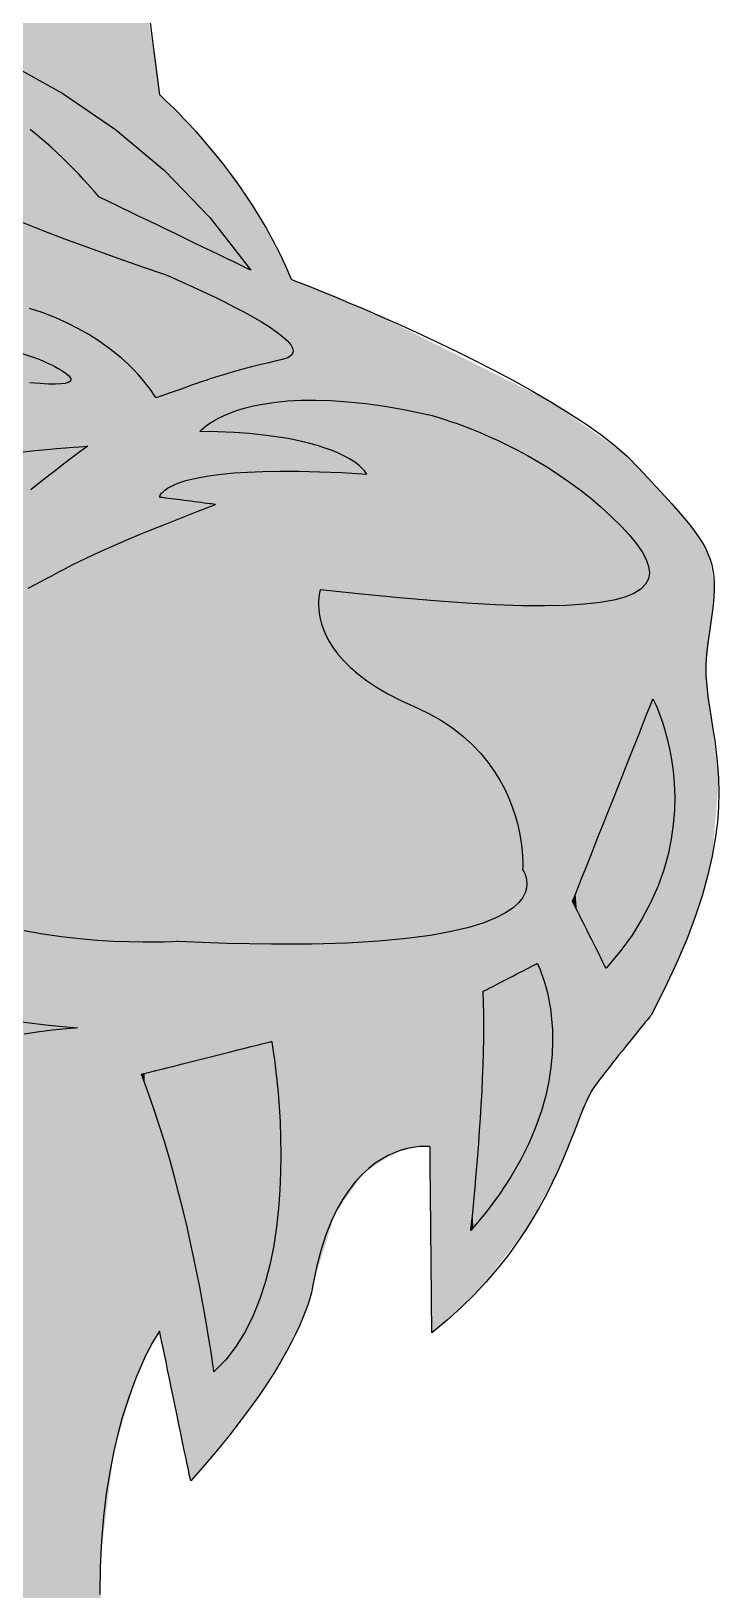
# Model space of a CAD drawing. Extents: x -42 to 1278, y -123 to 984.
# Drawn here: x 1089.9 to 1278, y 310.2 to 736.9 of the extents above; entities that cross this region are included whole.
import ezdxf

# ---------------------------------------------------------------- set-up
doc = ezdxf.new("R2010")
doc.units = 0
for name, color, linetype in [('COLMILLOS', 7, 'CONTINUOUS'), ('CONTORNO_LON', 7, 'CONTINUOUS'), ('ROSTRO_1', 7, 'CONTINUOUS')]:
    doc.layers.add(name, color=color, linetype=linetype)

# ---------------------------------------------------------------- blocks, each defined once
blk = doc.blocks.new('*U25')
at = {"layer": 'CONTORNO_LON', "color": 7, "linetype": 'CONTINUOUS'}
for points in [[(1080.76, 68.19), (1080.76, 862.21), (1090.55, 78.95)], [(1090.55, 78.95), (1080.76, 862.21), (1090.55, 847.67)], [(1090.55, 78.95), (1090.55, 847.67), (1091.94, 80.48)], [(1091.94, 80.48), (1090.55, 847.67), (1091.94, 844.8)], [(1091.94, 80.48), (1091.94, 844.8), (1100.34, 96.19)], [(1100.34, 96.19), (1091.94, 844.8), (1100.34, 827.44)], [(1100.34, 96.19), (1100.34, 827.44), (1104.23, 103.46)], [(1104.23, 103.46), (1100.34, 827.44), (1104.23, 816.18)], [(1104.23, 103.46), (1104.23, 816.18), (1108.84, 115.65)], [(1108.84, 115.65), (1104.23, 816.18), (1108.84, 802.85)], [(1108.84, 301.16), (1108.84, 802.85), (1108.86, 319.17)], [(1108.86, 319.17), (1108.84, 802.85), (1108.86, 802.81)], [(1108.86, 319.17), (1108.86, 802.81), (1109.62, 325.28)], [(1109.62, 325.28), (1108.86, 802.81), (1109.62, 800.6)], [(1109.62, 325.28), (1109.62, 800.6), (1112.47, 348.08)], [(1112.47, 348.08), (1109.62, 800.6), (1112.47, 788.7)], [(1112.47, 348.08), (1112.47, 788.7), (1117.86, 366.15)], [(1117.86, 366.15), (1112.47, 788.7), (1117.86, 766.21)], [(1117.86, 366.15), (1117.86, 766.21), (1118.35, 367.78)], [(1118.35, 367.78), (1117.86, 766.21), (1118.35, 763.09)], [(1118.35, 367.78), (1118.35, 763.09), (1123.47, 378.56)], [(1123.47, 378.56), (1118.35, 763.09), (1123.47, 730.25)], [(1123.47, 378.56), (1123.47, 730.25), (1124.55, 380.04)], [(1124.55, 380.04), (1123.47, 730.25), (1124.55, 723.33)], [(1124.55, 380.04), (1124.55, 723.33), (1125, 380.67)], [(1125, 380.67), (1124.55, 723.33), (1125, 719.5)], [(1125, 380.67), (1125, 719.5), (1125.02, 380.69)], [(1125.02, 380.69), (1125, 719.5), (1125.02, 719.48)], [(1125.02, 380.69), (1125.02, 719.48), (1125.05, 380.74)], [(1125.05, 380.74), (1125.02, 719.48), (1125.05, 719.45)], [(1125.05, 380.74), (1125.05, 719.45), (1125.12, 380.43)], [(1125.12, 380.43), (1125.05, 719.45), (1125.12, 719.39)], [(1125.12, 380.43), (1125.12, 719.39), (1125.56, 378.32)], [(1125.56, 378.32), (1125.12, 719.39), (1125.56, 719)], [(1125.56, 378.32), (1125.56, 719), (1126.25, 374.95)], [(1126.25, 374.95), (1125.56, 719), (1126.25, 718.34)], [(1126.25, 374.95), (1126.25, 718.34), (1127.29, 369.94)], [(1127.29, 369.94), (1126.25, 718.34), (1127.29, 717.37)], [(1127.29, 369.94), (1127.29, 717.37), (1128.46, 364.32)], [(1128.46, 364.32), (1127.29, 717.37), (1128.46, 716.17)], [(1128.46, 364.32), (1128.46, 716.17), (1132.83, 343.22)], [(1132.83, 343.22), (1128.46, 716.17), (1132.83, 711.69)], [(1132.83, 343.22), (1132.83, 711.69), (1133.37, 340.64)], [(1133.37, 340.64), (1132.83, 711.69), (1133.37, 711.14)], [(1133.37, 340.64), (1133.37, 711.14), (1133.48, 340.08)], [(1133.48, 340.08), (1133.37, 711.14), (1133.48, 711.02)], [(1133.48, 340.08), (1133.48, 711.02), (1133.5, 340)], [(1133.5, 340), (1133.48, 711.02), (1133.5, 711)], [(1133.5, 340), (1133.5, 711), (1133.53, 340.04)], [(1133.53, 340.04), (1133.5, 711), (1133.53, 710.97)], [(1133.53, 340.04), (1133.53, 710.97), (1135.7, 342.47)], [(1135.7, 342.47), (1133.53, 710.97), (1135.7, 708.41)], [(1135.7, 342.47), (1135.7, 708.41), (1142.11, 350.46)], [(1142.11, 350.46), (1135.7, 708.41), (1142.11, 700.86)], [(1142.11, 350.46), (1142.11, 700.86), (1150.43, 360.84)], [(1150.43, 360.84), (1142.11, 700.86), (1150.43, 689.01)], [(1150.43, 360.84), (1150.43, 689.01), (1151.41, 362.39)], [(1151.41, 362.39), (1150.43, 689.01), (1151.41, 687.6)], [(1151.41, 362.39), (1151.41, 687.6), (1159.62, 375.25)], [(1159.62, 375.25), (1151.41, 687.6), (1159.62, 672.15)], [(1159.62, 375.25), (1159.62, 672.15), (1159.84, 375.71)], [(1159.84, 375.71), (1159.62, 672.15), (1159.84, 671.74)], [(1159.84, 375.71), (1159.84, 671.74), (1161.07, 378.27)], [(1161.07, 378.27), (1159.84, 671.74), (1161.07, 668.97)], [(1161.07, 378.27), (1161.07, 668.97), (1161.94, 380.08)], [(1161.94, 380.08), (1161.07, 668.97), (1161.94, 668.64)], [(1161.94, 380.08), (1161.94, 668.64), (1164.58, 385.62)], [(1164.58, 385.62), (1161.94, 668.64), (1164.58, 667.59)], [(1164.58, 385.62), (1164.58, 667.59), (1166.38, 391.18)], [(1166.38, 391.18), (1164.58, 667.59), (1166.38, 666.88)], [(1166.38, 391.18), (1166.38, 666.88), (1166.61, 391.89)], [(1166.61, 391.89), (1166.38, 666.88), (1166.61, 666.79)], [(1166.61, 391.89), (1166.61, 666.79), (1167, 394)], [(1167, 394), (1166.61, 666.79), (1167, 666.62)], [(1167, 394), (1167, 666.62), (1173.03, 413.29)], [(1173.03, 413.29), (1167, 666.62), (1173.03, 664.1)], [(1173.03, 413.29), (1173.03, 664.1), (1181.1, 424.54)], [(1181.1, 424.54), (1173.03, 664.1), (1181.1, 660.73)], [(1181.1, 424.54), (1181.1, 660.73), (1183.65, 426.2)], [(1183.65, 426.2), (1181.1, 660.73), (1183.65, 659.66)], [(1183.65, 426.2), (1183.65, 659.66), (1189.34, 429.89)], [(1189.34, 429.89), (1183.65, 659.66), (1189.34, 656.82)], [(1189.34, 429.89), (1189.34, 656.82), (1195.92, 431.5)], [(1195.92, 431.5), (1189.34, 656.82), (1195.92, 653.53)], [(1195.92, 431.5), (1195.92, 653.53), (1198.96, 431.51)], [(1198.96, 431.51), (1195.92, 653.53), (1198.96, 652.01)], [(1198.96, 431.51), (1198.96, 652.01), (1199.04, 427.5)], [(1199.04, 427.5), (1198.96, 652.01), (1199.04, 651.97)], [(1199.04, 427.5), (1199.04, 651.97), (1199.15, 415.92)], [(1199.15, 415.92), (1199.04, 651.97), (1199.15, 651.92)], [(1199.15, 415.92), (1199.15, 651.92), (1199.3, 401.24)], [(1199.3, 401.24), (1199.15, 651.92), (1199.3, 651.84)], [(1199.3, 401.24), (1199.3, 651.84), (1199.43, 388.03)], [(1199.43, 388.03), (1199.3, 651.84), (1199.43, 651.78)], [(1199.43, 388.03), (1199.43, 651.78), (1199.5, 380.83)], [(1199.5, 380.83), (1199.43, 651.78), (1199.5, 651.74)], [(1199.5, 380.83), (1199.5, 651.74), (1199.7, 380.66)], [(1199.7, 380.66), (1199.5, 651.74), (1199.7, 651.64)], [(1199.7, 380.66), (1199.7, 651.64), (1204.52, 384.72)], [(1204.52, 384.72), (1199.7, 651.64), (1204.52, 649.23)], [(1204.52, 384.72), (1204.52, 649.23), (1212.95, 392.95)], [(1212.95, 392.95), (1204.52, 649.23), (1212.95, 645.02)], [(1212.95, 392.95), (1212.95, 645.02), (1225.59, 409.3)], [(1225.59, 409.3), (1212.95, 645.02), (1225.59, 638.71)], [(1225.59, 409.3), (1225.59, 638.71), (1232.09, 421.28)], [(1232.09, 421.28), (1225.59, 638.71), (1232.09, 635.46)], [(1232.09, 421.28), (1232.09, 635.46), (1233.8, 424.43)], [(1233.8, 424.43), (1232.09, 635.46), (1233.8, 634.25)], [(1233.8, 424.43), (1233.8, 634.25), (1239.03, 437.08)], [(1239.03, 437.08), (1233.8, 634.25), (1239.03, 630.56)], [(1239.03, 437.08), (1239.03, 630.56), (1242.75, 445.97)], [(1242.75, 445.97), (1239.03, 630.56), (1242.75, 627.93)], [(1242.75, 445.97), (1242.75, 627.93), (1246.39, 451.13)], [(1246.39, 451.13), (1242.75, 627.93), (1246.39, 625.37)], [(1246.39, 451.13), (1246.39, 625.37), (1252.03, 458.25)], [(1252.03, 458.25), (1246.39, 625.37), (1252.03, 621.39)], [(1252.03, 458.25), (1252.03, 621.39), (1254.29, 461.11)], [(1254.29, 461.11), (1252.03, 621.39), (1254.29, 619)], [(1254.29, 461.11), (1254.29, 619), (1259.26, 467.21)], [(1259.26, 467.21), (1254.29, 619), (1259.26, 613.76)], [(1259.26, 467.21), (1259.26, 613.76), (1259.88, 468.22)], [(1259.88, 468.22), (1259.26, 613.76), (1259.88, 613.11)], [(1259.88, 468.22), (1259.88, 613.11), (1263.92, 476.7)], [(1263.92, 476.7), (1259.88, 613.11), (1263.92, 608.85)], [(1263.92, 476.7), (1263.92, 608.85), (1267.83, 484.89)], [(1267.83, 484.89), (1263.92, 608.85), (1267.83, 604.23)], [(1267.83, 484.89), (1267.83, 604.23), (1271.45, 494.62)], [(1271.45, 494.62), (1267.83, 604.23), (1271.45, 599.95)], [(1271.45, 494.62), (1271.45, 599.95), (1273.17, 499.27)], [(1273.17, 499.27), (1271.45, 599.95), (1273.17, 596.89)], [(1273.17, 499.27), (1273.17, 596.89), (1274.5, 504.42)], [(1274.5, 504.42), (1273.17, 596.89), (1274.5, 594.54)], [(1274.5, 561.15), (1274.5, 594.54), (1275.51, 571.5)], [(1275.51, 571.5), (1274.5, 594.54), (1275.51, 592.75)], [(1275.51, 571.5), (1275.51, 592.75), (1275.83, 574.82)], [(1275.83, 574.82), (1275.51, 592.75), (1275.83, 590.75)], [(1275.83, 574.82), (1275.83, 590.75), (1276.75, 585.08)], [(1274.5, 504.42), (1274.5, 561.15), (1276.18, 510.97)], [(1276.18, 510.97), (1274.5, 561.15), (1276.18, 547.37)], [(1276.18, 510.97), (1276.18, 547.37), (1276.35, 511.66)], [(1276.35, 511.66), (1276.18, 547.37), (1276.35, 545.84)], [(1276.35, 511.66), (1276.35, 545.84), (1277.97, 531.68)]]:
    blk.add_solid(points, dxfattribs=at)
blk = doc.blocks.new('*U27')
at = {"layer": 'COLMILLOS', "color": 7, "linetype": 'CONTINUOUS'}
for points in [[(1141.16, 371.13), (1140.47, 456.5), (1141.16, 456.67)], [(1142.31, 372.31), (1141.16, 456.67), (1142.31, 456.96)], [(1141.16, 371.13), (1141.16, 456.67), (1142.31, 372.31)], [(1145.62, 376.42), (1142.31, 456.96), (1145.62, 457.8)], [(1142.31, 372.31), (1142.31, 456.96), (1145.62, 376.42)], [(1145.92, 376.9), (1145.62, 457.8), (1145.92, 457.87)], [(1145.62, 376.42), (1145.62, 457.8), (1145.92, 376.9)], [(1148.1, 380.38), (1145.92, 457.87), (1148.1, 458.42)], [(1145.92, 376.9), (1145.92, 457.87), (1148.1, 380.38)], [(1148.46, 380.95), (1148.1, 458.42), (1148.46, 458.51)], [(1148.1, 380.38), (1148.1, 458.42), (1148.46, 380.95)], [(1150.09, 384.28), (1148.46, 458.51), (1150.09, 458.93)], [(1148.46, 380.95), (1148.46, 458.51), (1150.09, 384.28)], [(1150.86, 385.84), (1150.09, 458.93), (1150.86, 459.12)], [(1150.09, 384.28), (1150.09, 458.93), (1150.86, 385.84)], [(1151.85, 388.4), (1150.86, 459.12), (1151.85, 459.37)], [(1150.86, 385.84), (1150.86, 459.12), (1151.85, 388.4)], [(1152.86, 391.01), (1151.85, 459.37), (1152.86, 459.62)], [(1151.85, 388.4), (1151.85, 459.37), (1152.86, 391.01)], [(1153.33, 392.57), (1152.86, 459.62), (1153.33, 459.74)], [(1152.86, 391.01), (1152.86, 459.62), (1153.33, 392.57)], [(1154.48, 396.41), (1153.33, 459.74), (1154.48, 460.03)], [(1153.33, 392.57), (1153.33, 459.74), (1154.48, 396.41)], [(1155.27, 399.81), (1154.48, 460.03), (1155.27, 460.23)], [(1154.48, 396.41), (1154.48, 460.03), (1154.48, 396.42)], [(1154.48, 396.42), (1154.48, 460.03), (1154.48, 460.03)], [(1154.48, 396.42), (1154.48, 460.03), (1155.27, 399.81)], [(1155.64, 401.44), (1155.27, 460.23), (1155.64, 460.33)], [(1155.27, 399.81), (1155.27, 460.23), (1155.64, 401.44)], [(1155.64, 401.44), (1155.64, 460.33), (1155.7, 401.69)], [(1155.7, 401.69), (1155.64, 460.33), (1155.7, 460.15)], [(1155.7, 401.69), (1155.7, 460.15), (1155.76, 401.97)], [(1155.76, 401.97), (1155.7, 460.15), (1155.76, 459.76)], [(1155.76, 401.97), (1155.76, 459.76), (1155.76, 401.98)], [(1155.76, 401.98), (1155.76, 459.76), (1155.76, 459.76)], [(1155.76, 401.98), (1155.76, 459.76), (1155.86, 402.52)], [(1155.86, 402.52), (1155.76, 459.76), (1155.86, 459.19)], [(1155.86, 402.52), (1155.86, 459.19), (1155.98, 403.22)], [(1155.98, 403.22), (1155.86, 459.19), (1155.98, 458.42)], [(1155.98, 403.22), (1155.98, 458.42), (1156.12, 404.04)], [(1156.12, 404.04), (1155.98, 458.42), (1156.12, 457.48)], [(1156.12, 404.04), (1156.12, 457.48), (1156.45, 405.98)], [(1156.45, 405.98), (1156.12, 457.48), (1156.45, 455.08)], [(1124.96, 437.11), (1123.76, 452.28), (1124.96, 452.58)], [(1126.88, 431), (1124.96, 452.58), (1126.88, 453.07)], [(1124.96, 437.11), (1124.96, 452.58), (1126.88, 431)], [(1127.09, 430.32), (1126.88, 453.07), (1127.09, 453.12)], [(1126.88, 431), (1126.88, 453.07), (1127.09, 430.32)], [(1130, 419.78), (1127.09, 453.12), (1130, 453.86)], [(1127.09, 430.32), (1127.09, 453.12), (1130, 419.78)], [(1131.28, 414.54), (1130, 453.86), (1131.28, 454.18)], [(1130, 419.78), (1130, 453.86), (1131.28, 414.54)], [(1132.5, 409.58), (1131.28, 454.18), (1132.5, 454.49)], [(1131.28, 414.54), (1131.28, 454.18), (1132.5, 409.58)], [(1133.6, 404.68), (1132.5, 454.49), (1133.6, 454.77)], [(1132.5, 409.58), (1132.5, 454.49), (1133.6, 404.68)], [(1134.61, 399.98), (1133.6, 454.77), (1134.61, 455.02)], [(1133.6, 404.68), (1133.6, 454.77), (1134.61, 399.98)], [(1135.52, 395.49), (1134.61, 455.02), (1135.52, 455.25)], [(1134.61, 399.98), (1134.61, 455.02), (1135.52, 395.49)], [(1136.34, 391.25), (1135.52, 455.25), (1136.34, 455.46)], [(1135.52, 395.49), (1135.52, 455.25), (1136.34, 391.25)], [(1137.07, 387.29), (1136.34, 455.46), (1137.07, 455.64)], [(1136.34, 391.25), (1136.34, 455.46), (1137.07, 387.29)], [(1137.71, 383.65), (1137.07, 455.64), (1137.71, 455.8)], [(1137.07, 387.29), (1137.07, 455.64), (1137.71, 383.65)], [(1138.26, 380.36), (1137.71, 455.8), (1138.26, 455.94)], [(1137.71, 383.65), (1137.71, 455.8), (1138.26, 380.36)], [(1138.73, 377.46), (1138.26, 455.94), (1138.73, 456.06)], [(1138.26, 380.36), (1138.26, 455.94), (1138.73, 377.46)], [(1139.11, 374.97), (1138.73, 456.06), (1139.11, 456.16)], [(1138.73, 377.46), (1138.73, 456.06), (1139.11, 374.97)], [(1139.41, 372.94), (1139.11, 456.16), (1139.41, 456.23)], [(1139.11, 374.97), (1139.11, 456.16), (1139.41, 372.94)], [(1139.63, 371.39), (1139.41, 456.23), (1139.63, 456.29)], [(1139.41, 372.94), (1139.41, 456.23), (1139.63, 371.39)], [(1139.77, 370.35), (1139.63, 456.29), (1139.77, 456.32)], [(1139.63, 371.39), (1139.63, 456.29), (1139.77, 370.35)], [(1139.83, 369.87), (1139.77, 456.32), (1139.83, 456.34)], [(1139.77, 370.35), (1139.77, 456.32), (1139.83, 369.87)], [(1139.99, 369.98), (1139.83, 456.34), (1139.99, 456.38)], [(1139.83, 369.87), (1139.83, 456.34), (1139.83, 369.84)], [(1139.83, 369.84), (1139.83, 456.34), (1139.83, 456.34)], [(1139.83, 369.84), (1139.83, 456.34), (1139.83, 369.84)], [(1139.83, 369.84), (1139.83, 456.34), (1139.83, 456.34)], [(1139.83, 369.84), (1139.83, 456.34), (1139.99, 369.98)], [(1140.47, 370.43), (1139.99, 456.38), (1140.47, 456.5)], [(1139.99, 369.98), (1139.99, 456.38), (1140.47, 370.43)], [(1140.47, 370.43), (1140.47, 456.5), (1141.16, 371.13)], [(1156.45, 405.98), (1156.45, 455.08), (1156.74, 407.63)], [(1156.74, 407.63), (1156.45, 455.08), (1156.74, 452.77)], [(1156.74, 407.63), (1156.74, 452.77), (1156.83, 408.35)], [(1156.83, 408.35), (1156.74, 452.77), (1156.83, 452.06)], [(1120.23, 450.7), (1120, 451.33), (1120.23, 451.39)], [(1120.88, 448.89), (1120.23, 451.39), (1120.88, 451.56)], [(1120.23, 450.7), (1120.23, 451.39), (1120.88, 448.89)], [(1121.92, 446.03), (1120.88, 451.56), (1121.92, 451.82)], [(1120.88, 448.89), (1120.88, 451.56), (1121.92, 446.03)], [(1123.29, 442.23), (1121.92, 451.82), (1123.29, 452.16)], [(1121.92, 446.03), (1121.92, 451.82), (1123.29, 442.23)], [(1123.76, 440.92), (1123.29, 452.16), (1123.76, 452.28)], [(1123.29, 442.23), (1123.29, 452.16), (1123.76, 440.92)], [(1123.76, 440.92), (1123.76, 452.28), (1124.96, 437.11)], [(1156.83, 408.35), (1156.83, 452.06), (1157.21, 411.46)], [(1157.21, 411.46), (1156.83, 452.06), (1157.21, 448.48)], [(1157.21, 411.46), (1157.21, 448.48), (1157.44, 413.32)], [(1157.44, 413.32), (1157.21, 448.48), (1157.44, 445.89)], [(1157.44, 413.32), (1157.44, 445.89), (1157.57, 414.95)], [(1157.57, 414.95), (1157.44, 445.89), (1157.57, 444.41)], [(1157.57, 414.95), (1157.57, 444.41), (1157.87, 418.73)], [(1157.87, 418.73), (1157.57, 444.41), (1157.87, 439.92)], [(1157.87, 418.73), (1157.87, 439.92), (1157.89, 418.97)], [(1157.89, 418.97), (1157.87, 439.92), (1157.89, 439.49)], [(1157.89, 418.97), (1157.89, 439.49), (1158.08, 423.56)], [(1158.08, 423.56), (1157.89, 439.49), (1158.08, 435.06)], [(1158.08, 423.56), (1158.08, 435.06), (1158.12, 424.52)], [(1158.12, 424.52), (1158.08, 435.06), (1158.12, 432.84)], [(1158.12, 424.52), (1158.12, 432.84), (1158.18, 429.91)]]:
    blk.add_solid(points, dxfattribs=at)
blk = doc.blocks.new('*U28')
at = {"layer": 'COLMILLOS', "color": 7, "linetype": 'CONTINUOUS'}
for points in [[(1222.3, 425.33), (1221.14, 477.96), (1222.3, 478.56)], [(1224.14, 428.57), (1222.3, 478.56), (1224.14, 479.51)], [(1222.3, 425.33), (1222.3, 478.56), (1224.14, 428.57)], [(1224.28, 428.85), (1224.14, 479.51), (1224.28, 479.58)], [(1224.14, 428.57), (1224.14, 479.51), (1224.28, 428.85)], [(1226.02, 432.46), (1224.28, 479.58), (1226.02, 480.48)], [(1224.28, 428.85), (1224.28, 479.58), (1226.02, 432.46)], [(1226.61, 433.7), (1226.02, 480.48), (1226.61, 480.79)], [(1226.02, 432.46), (1226.02, 480.48), (1226.61, 433.7)], [(1227.36, 435.58), (1226.61, 480.79), (1227.36, 481.17)], [(1226.61, 433.7), (1226.61, 480.79), (1227.36, 435.58)], [(1227.84, 436.78), (1227.36, 481.17), (1227.84, 481.42)], [(1227.36, 435.58), (1227.36, 481.17), (1227.84, 436.78)], [(1228.17, 437.61), (1227.84, 481.42), (1228.17, 481.59)], [(1227.84, 436.78), (1227.84, 481.42), (1228.17, 437.61)], [(1228.32, 438), (1228.17, 481.59), (1228.32, 481.67)], [(1228.17, 437.61), (1228.17, 481.59), (1228.32, 438)], [(1228.32, 438), (1228.32, 481.67), (1228.38, 438.15)], [(1228.38, 438.15), (1228.32, 481.67), (1228.38, 481.58)], [(1228.38, 438.15), (1228.38, 481.58), (1228.59, 438.66)], [(1228.59, 438.66), (1228.38, 481.58), (1228.59, 481.15)], [(1228.59, 438.66), (1228.59, 481.15), (1228.62, 438.75)], [(1228.62, 438.75), (1228.59, 481.15), (1228.62, 481.09)], [(1228.62, 438.75), (1228.62, 481.09), (1229.01, 439.98)], [(1229.01, 439.98), (1228.62, 481.09), (1229.01, 480.19)], [(1229.01, 439.98), (1229.01, 480.19), (1229.51, 441.56)], [(1229.51, 441.56), (1229.01, 480.19), (1229.51, 478.91)], [(1229.51, 441.56), (1229.51, 478.91), (1230.09, 443.35)], [(1230.09, 443.35), (1229.51, 478.91), (1230.09, 477.25)], [(1213.59, 471.82), (1213.5, 474.01), (1213.59, 474.06)], [(1213.65, 470.57), (1213.59, 474.06), (1213.65, 474.09)], [(1213.59, 471.82), (1213.59, 474.06), (1213.65, 470.57)], [(1213.73, 466.92), (1213.65, 474.09), (1213.73, 474.13)], [(1213.65, 470.57), (1213.65, 474.09), (1213.73, 466.92)], [(1213.87, 412.95), (1213.73, 474.13), (1213.87, 474.2)], [(1213.73, 412.77), (1213.73, 474.13), (1213.87, 412.95)], [(1214.3, 413.51), (1213.87, 474.2), (1214.3, 474.42)], [(1213.87, 412.95), (1213.87, 474.2), (1214.3, 413.51)], [(1214.87, 414.24), (1214.3, 474.42), (1214.87, 474.72)], [(1214.3, 413.51), (1214.3, 474.42), (1214.87, 414.24)], [(1215.53, 415.08), (1214.87, 474.72), (1215.53, 475.06)], [(1214.87, 414.24), (1214.87, 474.72), (1215.53, 415.08)], [(1216.36, 416.22), (1215.53, 475.06), (1216.36, 475.49)], [(1215.53, 415.08), (1215.53, 475.06), (1216.36, 416.22)], [(1217.55, 417.85), (1216.36, 475.49), (1217.55, 476.1)], [(1216.36, 416.22), (1216.36, 475.49), (1217.55, 417.85)], [(1218.19, 418.78), (1217.55, 476.1), (1218.19, 476.43)], [(1217.55, 417.85), (1217.55, 476.1), (1218.19, 418.78)], [(1219.42, 420.58), (1218.19, 476.43), (1219.42, 477.07)], [(1218.19, 418.78), (1218.19, 476.43), (1219.42, 420.58)], [(1221.14, 423.28), (1219.42, 477.07), (1221.14, 477.96)], [(1219.42, 420.58), (1219.42, 477.07), (1221.14, 423.28)], [(1221.14, 423.28), (1221.14, 477.96), (1222.3, 425.33)], [(1230.09, 443.35), (1230.09, 477.25), (1230.11, 443.43)], [(1230.11, 443.43), (1230.09, 477.25), (1230.11, 477.17)], [(1230.11, 443.43), (1230.11, 477.17), (1230.69, 445.78)], [(1230.69, 445.78), (1230.11, 477.17), (1230.69, 475.23)], [(1230.69, 445.78), (1230.69, 475.23), (1231.23, 447.99)], [(1231.23, 447.99), (1230.69, 475.23), (1231.23, 473.04)], [(1231.23, 447.99), (1231.23, 473.04), (1231.27, 448.24)], [(1231.27, 448.24), (1231.23, 473.04), (1231.27, 472.86)], [(1231.27, 448.24), (1231.27, 472.86), (1231.79, 451.26)], [(1231.79, 451.26), (1231.27, 472.86), (1231.79, 470.17)], [(1231.79, 451.26), (1231.79, 470.17), (1231.98, 452.33)], [(1231.98, 452.33), (1231.79, 470.17), (1231.98, 468.84)], [(1213.73, 412.77), (1213.69, 459.18), (1213.73, 466.92)], [(1231.98, 452.33), (1231.98, 468.84), (1232.21, 454.54)], [(1232.21, 454.54), (1231.98, 468.84), (1232.21, 467.17)], [(1232.21, 454.54), (1232.21, 467.17), (1232.41, 456.43)], [(1232.41, 456.43), (1232.21, 467.17), (1232.41, 464.76)], [(1232.41, 456.43), (1232.41, 464.76), (1232.48, 458.26)], [(1232.48, 458.26), (1232.41, 464.76), (1232.48, 463.87)], [(1232.48, 458.26), (1232.48, 463.87), (1232.56, 460.28)], [(1213.69, 412.73), (1213.44, 451.07), (1213.69, 459.18)], [(1213.69, 412.73), (1213.69, 459.18), (1213.73, 412.77)], [(1213.34, 412.28), (1213.03, 442.89), (1213.34, 449.12)], [(1213.44, 412.41), (1213.34, 449.12), (1213.44, 451.07)], [(1213.34, 412.28), (1213.34, 449.12), (1213.44, 412.41)], [(1213.44, 412.41), (1213.44, 451.07), (1213.69, 412.73)], [(1213.03, 411.91), (1212.52, 434.93), (1213.03, 442.89)], [(1213.03, 411.91), (1213.03, 442.89), (1213.34, 412.28)], [(1212.24, 410.96), (1211.95, 427.51), (1212.24, 431.14)], [(1212.52, 411.29), (1212.24, 431.14), (1212.52, 434.93)], [(1212.24, 410.96), (1212.24, 431.14), (1212.52, 411.29)], [(1212.52, 411.29), (1212.52, 434.93), (1213.03, 411.91)], [(1211.95, 410.61), (1211.67, 424.08), (1211.95, 427.51)], [(1211.95, 410.61), (1211.95, 427.51), (1212.24, 410.96)], [(1211.67, 410.27), (1211.39, 420.9), (1211.67, 424.08)], [(1211.67, 410.27), (1211.67, 424.08), (1211.95, 410.61)], [(1211.39, 409.94), (1211.12, 418), (1211.39, 420.9)], [(1211.39, 409.94), (1211.39, 420.9), (1211.67, 410.27)], [(1210.87, 409.33), (1210.65, 413.18), (1210.87, 415.42)], [(1210.99, 409.46), (1210.87, 415.42), (1210.99, 416.61)], [(1210.87, 409.33), (1210.87, 415.42), (1210.99, 409.46)], [(1211.12, 409.62), (1210.99, 416.61), (1211.12, 418)], [(1210.99, 409.46), (1210.99, 416.61), (1211.12, 409.62)], [(1211.12, 409.62), (1211.12, 418), (1211.39, 409.94)], [(1210.32, 408.68), (1210.22, 408.98), (1210.32, 409.93)], [(1210.37, 408.75), (1210.32, 409.93), (1210.37, 410.45)], [(1210.32, 408.68), (1210.32, 409.93), (1210.37, 408.75)], [(1210.47, 408.85), (1210.37, 410.45), (1210.47, 411.34)], [(1210.37, 408.75), (1210.37, 410.45), (1210.47, 408.85)], [(1210.65, 409.07), (1210.47, 411.34), (1210.65, 413.18)], [(1210.47, 408.85), (1210.47, 411.34), (1210.65, 409.07)], [(1210.65, 409.07), (1210.65, 413.18), (1210.87, 409.33)], [(1210.22, 408.57), (1210.17, 408.54), (1210.22, 408.98)], [(1210.17, 408.51), (1210.17, 408.54), (1210.22, 408.57)], [(1210.17, 408.51), (1210.17, 408.51), (1210.17, 408.54)], [(1210.17, 408.51), (1210.17, 408.51), (1210.17, 408.51)], [(1210.17, 408.51), (1210.17, 408.51), (1210.17, 408.51)], [(1210.22, 408.57), (1210.22, 408.98), (1210.22, 408.57)], [(1210.22, 408.57), (1210.22, 408.98), (1210.22, 408.98)], [(1210.22, 408.57), (1210.22, 408.98), (1210.32, 408.68)]]:
    blk.add_solid(points, dxfattribs=at)
blk = doc.blocks.new('*U29')
at = {"layer": 'COLMILLOS', "color": 7, "linetype": 'CONTINUOUS'}
for points in [[(1259.27, 498.16), (1258.56, 550.53), (1259.27, 552.32)], [(1259.54, 498.68), (1259.27, 552.32), (1259.54, 553.01)], [(1259.27, 498.16), (1259.27, 552.32), (1259.54, 498.68)], [(1259.72, 499.04), (1259.54, 553.01), (1259.72, 553.47)], [(1259.54, 498.68), (1259.54, 553.01), (1259.72, 499.04)], [(1259.75, 499.11), (1259.72, 553.47), (1259.75, 553.55)], [(1259.72, 499.04), (1259.72, 553.47), (1259.75, 499.11)], [(1259.9, 499.46), (1259.75, 553.55), (1259.9, 553.92)], [(1259.75, 499.11), (1259.75, 553.55), (1259.9, 499.46)], [(1259.98, 499.65), (1259.9, 553.92), (1259.98, 554.13)], [(1259.9, 499.46), (1259.9, 553.92), (1259.98, 499.65)], [(1259.98, 499.65), (1259.98, 554.13), (1260.06, 499.82)], [(1260.06, 499.82), (1259.98, 554.13), (1260.06, 554.06)], [(1260.06, 499.82), (1260.06, 554.06), (1260.33, 500.47)], [(1260.33, 500.47), (1260.06, 554.06), (1260.33, 553.51)], [(1260.33, 500.47), (1260.33, 553.51), (1260.79, 501.56)], [(1260.79, 501.56), (1260.33, 553.51), (1260.79, 552.49)], [(1260.79, 501.56), (1260.79, 552.49), (1261.39, 502.98)], [(1261.39, 502.98), (1260.79, 552.49), (1261.39, 551.06)], [(1261.39, 502.98), (1261.39, 551.06), (1261.82, 504.01)], [(1261.82, 504.01), (1261.39, 551.06), (1261.82, 549.91)], [(1257.1, 493.99), (1256.56, 545.5), (1257.1, 546.84)], [(1257.65, 495.04), (1257.1, 546.84), (1257.65, 548.23)], [(1257.1, 493.99), (1257.1, 546.84), (1257.65, 495.04)], [(1258.56, 496.79), (1257.65, 548.23), (1258.56, 550.53)], [(1257.65, 495.04), (1257.65, 548.23), (1258.56, 496.79)], [(1258.56, 496.79), (1258.56, 550.53), (1259.27, 498.16)], [(1261.82, 504.01), (1261.82, 549.91), (1262.09, 504.81)], [(1262.09, 504.81), (1261.82, 549.91), (1262.09, 549.21)], [(1262.09, 504.81), (1262.09, 549.21), (1262.84, 507.08)], [(1262.84, 507.08), (1262.09, 549.21), (1262.84, 546.98)], [(1262.84, 507.08), (1262.84, 546.98), (1263.44, 508.88)], [(1263.44, 508.88), (1262.84, 546.98), (1263.44, 544.95)], [(1255.33, 491.08), (1253.99, 539), (1255.33, 542.4)], [(1255.57, 491.44), (1255.33, 542.4), (1255.57, 543)], [(1255.33, 491.08), (1255.33, 542.4), (1255.57, 491.44)], [(1256.56, 493.1), (1255.57, 543), (1256.56, 545.5)], [(1255.57, 491.44), (1255.57, 543), (1256.56, 493.1)], [(1256.56, 493.1), (1256.56, 545.5), (1257.1, 493.99)], [(1263.44, 508.88), (1263.44, 544.95), (1263.6, 509.54)], [(1263.6, 509.54), (1263.44, 544.95), (1263.6, 544.4)], [(1263.6, 509.54), (1263.6, 544.4), (1264.33, 512.46)], [(1264.33, 512.46), (1263.6, 544.4), (1264.33, 541.48)], [(1253.9, 488.89), (1252.55, 535.38), (1253.9, 538.77)], [(1253.99, 489.03), (1253.9, 538.77), (1253.99, 539)], [(1253.9, 488.89), (1253.9, 538.77), (1253.99, 489.03)], [(1253.99, 489.03), (1253.99, 539), (1255.33, 491.08)], [(1264.33, 512.46), (1264.33, 541.48), (1264.62, 513.64)], [(1264.62, 513.64), (1264.33, 541.48), (1264.62, 540.02)], [(1264.62, 513.64), (1264.62, 540.02), (1264.97, 515.71)], [(1264.97, 515.71), (1264.62, 540.02), (1264.97, 538.25)], [(1264.97, 515.71), (1264.97, 538.25), (1265.4, 518.24)], [(1265.4, 518.24), (1264.97, 538.25), (1265.4, 535.31)], [(1252.07, 486.33), (1251.05, 531.6), (1252.07, 534.16)], [(1252.55, 487.01), (1252.07, 534.16), (1252.55, 535.38)], [(1252.07, 486.33), (1252.07, 534.16), (1252.55, 487.01)], [(1252.55, 487.01), (1252.55, 535.38), (1253.9, 488.89)], [(1265.4, 518.24), (1265.4, 535.31), (1265.49, 519.12)], [(1265.49, 519.12), (1265.4, 535.31), (1265.49, 534.73)], [(1265.49, 519.12), (1265.49, 534.73), (1265.83, 522.66)], [(1265.83, 522.66), (1265.49, 534.73), (1265.83, 530.94)], [(1251.05, 485.02), (1250.08, 529.14), (1251.05, 531.6)], [(1251.05, 485.02), (1251.05, 531.6), (1252.07, 486.33)], [(1265.83, 522.66), (1265.83, 530.94), (1265.83, 522.68)], [(1265.83, 522.68), (1265.83, 530.94), (1265.83, 530.89)], [(1265.83, 522.68), (1265.83, 530.89), (1265.96, 526.92)], [(1250.08, 483.76), (1247.97, 523.82), (1250.08, 529.14)], [(1250.08, 483.76), (1250.08, 529.14), (1251.05, 485.02)], [(1246.86, 480.95), (1246.56, 520.28), (1246.86, 521.02)], [(1247.06, 480.54), (1246.86, 521.02), (1247.06, 521.53)], [(1246.86, 480.95), (1246.86, 521.02), (1247.06, 480.54)], [(1247.16, 480.35), (1247.06, 521.53), (1247.16, 521.78)], [(1247.06, 480.54), (1247.06, 521.53), (1247.16, 480.35)], [(1247.17, 480.34), (1247.16, 521.78), (1247.17, 521.79)], [(1247.16, 480.35), (1247.16, 521.78), (1247.17, 480.34)], [(1247.21, 480.39), (1247.17, 521.79), (1247.21, 521.91)], [(1247.17, 480.34), (1247.17, 521.79), (1247.17, 480.34)], [(1247.17, 480.34), (1247.17, 521.79), (1247.17, 521.79)], [(1247.17, 480.34), (1247.17, 521.79), (1247.21, 480.39)], [(1247.36, 480.55), (1247.21, 521.91), (1247.36, 522.28)], [(1247.21, 480.39), (1247.21, 521.91), (1247.36, 480.55)], [(1247.92, 481.19), (1247.36, 522.28), (1247.92, 523.7)], [(1247.36, 480.55), (1247.36, 522.28), (1247.92, 481.19)], [(1247.97, 481.25), (1247.92, 523.7), (1247.97, 523.82)], [(1247.92, 481.19), (1247.92, 523.7), (1247.97, 481.25)], [(1247.97, 481.25), (1247.97, 523.82), (1250.08, 483.76)], [(1245.73, 483.2), (1244.96, 516.23), (1245.73, 518.18)], [(1246.19, 482.3), (1245.73, 518.18), (1246.19, 519.32)], [(1245.73, 483.2), (1245.73, 518.18), (1246.19, 482.3)], [(1246.56, 481.54), (1246.19, 519.32), (1246.56, 520.28)], [(1246.19, 482.3), (1246.19, 519.32), (1246.56, 481.54)], [(1246.56, 481.54), (1246.56, 520.28), (1246.86, 480.95)], [(1243.44, 487.79), (1242.24, 509.37), (1243.44, 512.39)], [(1243.55, 487.57), (1243.44, 512.39), (1243.55, 512.68)], [(1243.44, 487.79), (1243.44, 512.39), (1243.55, 487.57)], [(1244.66, 485.35), (1243.55, 512.68), (1244.66, 515.48)], [(1243.55, 487.57), (1243.55, 512.68), (1244.66, 485.35)], [(1244.96, 484.75), (1244.66, 515.48), (1244.96, 516.23)], [(1244.66, 485.35), (1244.66, 515.48), (1244.96, 484.75)], [(1244.96, 484.75), (1244.96, 516.23), (1245.73, 483.2)], [(1242.24, 490.19), (1241.06, 506.39), (1242.24, 509.37)], [(1242.24, 490.19), (1242.24, 509.37), (1243.44, 487.79)], [(1240.03, 494.61), (1239.77, 503.13), (1240.03, 503.79)], [(1240.9, 492.87), (1240.03, 503.79), (1240.9, 505.99)], [(1240.03, 494.61), (1240.03, 503.79), (1240.9, 492.87)], [(1241.06, 492.55), (1240.9, 505.99), (1241.06, 506.39)], [(1240.9, 492.87), (1240.9, 505.99), (1241.06, 492.55)], [(1241.06, 492.55), (1241.06, 506.39), (1242.24, 490.19)], [(1238.31, 498.05), (1238.23, 499.24), (1238.31, 499.45)], [(1238.49, 497.68), (1238.31, 499.45), (1238.49, 499.91)], [(1238.31, 498.05), (1238.31, 499.45), (1238.49, 497.68)], [(1238.54, 497.58), (1238.49, 499.91), (1238.54, 500.04)], [(1238.49, 497.68), (1238.49, 499.91), (1238.54, 497.58)], [(1238.84, 497), (1238.54, 500.04), (1238.84, 500.78)], [(1238.54, 497.58), (1238.54, 500.04), (1238.84, 497)], [(1238.85, 496.98), (1238.84, 500.78), (1238.85, 500.8)], [(1238.84, 497), (1238.84, 500.78), (1238.85, 496.98)], [(1239.18, 496.3), (1238.85, 500.8), (1239.18, 501.65)], [(1238.85, 496.98), (1238.85, 500.8), (1239.18, 496.3)], [(1239.77, 495.14), (1239.18, 501.65), (1239.77, 503.13)], [(1239.18, 496.3), (1239.18, 501.65), (1239.77, 495.14)], [(1239.77, 495.14), (1239.77, 503.13), (1240.03, 494.61)], [(1238.04, 498.6), (1238, 498.67), (1238.04, 498.76)], [(1238.06, 498.55), (1238.04, 498.76), (1238.06, 498.82)], [(1238.04, 498.6), (1238.04, 498.76), (1238.06, 498.55)], [(1238.14, 498.39), (1238.06, 498.82), (1238.14, 499.02)], [(1238.06, 498.55), (1238.06, 498.82), (1238.14, 498.39)], [(1238.23, 498.22), (1238.14, 499.02), (1238.23, 499.24)], [(1238.14, 498.39), (1238.14, 499.02), (1238.23, 498.22)], [(1238.23, 498.22), (1238.23, 499.24), (1238.31, 498.05)]]:
    blk.add_solid(points, dxfattribs=at)

msp = doc.modelspace()

# ---------------------------------------------------------------- linework, layer by layer
at = {"layer": 'COLMILLOS', "color": 7}
for points in [[(1238, 498.67), (1238.11, 498.95), (1238.43, 499.76), (1238.95, 501.06), (1239.63, 502.78), (1240.47, 504.89), (1241.44, 507.34), (1242.52, 510.08), (1243.7, 513.06), (1244.96, 516.23), (1246.28, 519.55), (1247.63, 522.96), (1249, 526.42), (1250.37, 529.88), (1251.72, 533.29), (1253.04, 536.61), (1254.3, 539.78), (1255.48, 542.76), (1256.56, 545.5), (1257.53, 547.95), (1258.37, 550.06), (1259.05, 551.79), (1259.57, 553.08), (1259.89, 553.89), (1260, 554.17), (1260.1, 553.98), (1260.37, 553.41), (1260.79, 552.49), (1261.32, 551.24), (1261.93, 549.65), (1262.59, 547.77), (1263.27, 545.59), (1263.93, 543.14), (1264.55, 540.43), (1265.1, 537.49), (1265.53, 534.32), (1265.83, 530.94), (1265.96, 527.38), (1265.89, 523.64), (1265.58, 519.74), (1265.01, 515.7), (1264.15, 511.54), (1262.95, 507.27), (1261.4, 502.91), (1259.46, 498.48), (1257.1, 493.99), (1254.28, 489.46), (1250.98, 484.9), (1247.17, 480.34), (1247.12, 480.43), (1246.99, 480.7), (1246.77, 481.13), (1246.49, 481.7), (1246.14, 482.39), (1245.73, 483.2), (1245.28, 484.11), (1244.79, 485.09), (1244.27, 486.14), (1243.72, 487.23), (1243.15, 488.36), (1242.58, 489.5), (1242.01, 490.65), (1241.45, 491.77), (1240.9, 492.87), (1240.38, 493.92), (1239.88, 494.9), (1239.43, 495.81), (1239.03, 496.61), (1238.68, 497.31), (1238.39, 497.88), (1238.18, 498.31), (1238.05, 498.58)], [(1213.5, 474.01), (1213.58, 474.05), (1213.79, 474.16), (1214.14, 474.34), (1214.6, 474.58), (1215.16, 474.87), (1215.82, 475.21), (1216.55, 475.59), (1217.35, 476), (1218.19, 476.43), (1219.08, 476.89), (1219.99, 477.36), (1220.92, 477.84), (1221.84, 478.32), (1222.75, 478.79), (1223.64, 479.25), (1224.49, 479.69), (1225.28, 480.1), (1226.02, 480.48), (1226.67, 480.82), (1227.23, 481.11), (1227.7, 481.35), (1228.04, 481.52), (1228.26, 481.64), (1228.33, 481.68), (1228.42, 481.51), (1228.65, 481.01), (1229.01, 480.19), (1229.45, 479.07), (1229.96, 477.65), (1230.49, 475.94), (1231.02, 473.96), (1231.51, 471.71), (1231.95, 469.21), (1232.28, 466.46), (1232.5, 463.48), (1232.56, 460.28), (1232.44, 456.87), (1232.1, 453.26), (1231.51, 449.46), (1230.65, 445.48), (1229.49, 441.33), (1227.98, 437.03), (1226.11, 432.58), (1223.84, 427.99), (1221.14, 423.28), (1217.98, 418.46), (1214.33, 413.53), (1210.17, 408.51), (1210.19, 408.72), (1210.26, 409.35), (1210.36, 410.35), (1210.51, 411.72), (1210.68, 413.41), (1210.87, 415.42), (1211.09, 417.7), (1211.33, 420.23), (1211.57, 422.99), (1211.83, 425.96), (1212.08, 429.1), (1212.33, 432.39), (1212.58, 435.8), (1212.81, 439.31), (1213.03, 442.89), (1213.23, 446.51), (1213.4, 450.16), (1213.54, 453.79), (1213.65, 457.4), (1213.72, 460.94), (1213.74, 464.4), (1213.71, 467.75), (1213.64, 470.96)], [(1120, 451.33), (1120.18, 451.38), (1120.7, 451.51), (1121.53, 451.72), (1122.64, 452), (1124, 452.34), (1125.57, 452.74), (1127.33, 453.18), (1129.25, 453.67), (1131.28, 454.18), (1133.42, 454.72), (1135.61, 455.27), (1137.83, 455.83), (1140.06, 456.39), (1142.25, 456.95), (1144.38, 457.49), (1146.42, 458), (1148.33, 458.48), (1150.09, 458.93), (1151.67, 459.32), (1153.02, 459.67), (1154.13, 459.95), (1154.96, 460.16), (1155.49, 460.29), (1155.67, 460.33), (1155.72, 460), (1155.88, 459.03), (1156.12, 457.48), (1156.41, 455.38), (1156.74, 452.78), (1157.08, 449.73), (1157.41, 446.28), (1157.71, 442.46), (1157.95, 438.34), (1158.12, 433.94), (1158.18, 429.32), (1158.12, 424.52), (1157.92, 419.59), (1157.56, 414.58), (1157, 409.53), (1156.23, 404.48), (1155.23, 399.49), (1153.98, 394.59), (1152.45, 389.84), (1150.61, 385.28), (1148.46, 380.95), (1145.96, 376.9), (1143.09, 373.18), (1139.83, 369.84), (1139.8, 370.07), (1139.71, 370.75), (1139.56, 371.85), (1139.35, 373.35), (1139.07, 375.23), (1138.73, 377.46), (1138.32, 380.02), (1137.84, 382.89), (1137.29, 386.04), (1136.68, 389.45), (1135.99, 393.1), (1135.23, 396.96), (1134.4, 401.01), (1133.49, 405.22), (1132.5, 409.58), (1131.44, 414.05), (1130.3, 418.62), (1129.08, 423.27), (1127.77, 427.96), (1126.39, 432.68), (1124.92, 437.4), (1123.37, 442.1), (1121.73, 446.75)]]:
    msp.add_lwpolyline(points, close=True, dxfattribs=at)
at = {"layer": 'CONTORNO_LON', "color": 7}
msp.add_lwpolyline([(1122.44, 739.21), (1125, 719.5), (1125.12, 719.39), (1125.48, 719.07), (1126.05, 718.54), (1126.83, 717.81), (1127.8, 716.88), (1128.94, 715.76), (1130.23, 714.45), (1131.67, 712.96), (1133.23, 711.3), (1134.9, 709.47), (1136.66, 707.47), (1138.5, 705.31), (1140.4, 703), (1142.35, 700.54), (1144.34, 697.94), (1146.33, 695.2), (1148.33, 692.33), (1150.31, 689.34), (1152.26, 686.22), (1154.17, 682.98), (1156.01, 679.64), (1157.77, 676.19), (1159.44, 672.64), (1161, 669), (1161.37, 668.86), (1162.46, 668.44), (1164.2, 667.75), (1166.54, 666.82), (1169.44, 665.65), (1172.82, 664.26), (1176.64, 662.66), (1180.85, 660.87), (1185.39, 658.9), (1190.2, 656.77), (1195.24, 654.48), (1200.44, 652.06), (1205.75, 649.52), (1211.12, 646.87), (1216.49, 644.12), (1221.81, 641.3), (1227.03, 638.4), (1232.09, 635.46), (1236.93, 632.48), (1241.5, 629.47), (1245.75, 626.46), (1249.61, 623.45), (1253.05, 620.46), (1256, 617.5), (1258.58, 614.68), (1260.97, 612.09), (1263.15, 609.7), (1265.15, 607.49), (1266.96, 605.44), (1268.6, 603.53), (1270.07, 601.74), (1271.37, 600.06), (1272.51, 598.45), (1273.51, 596.89), (1274.35, 595.38), (1275.06, 593.87), (1275.64, 592.37), (1276.09, 590.84), (1276.42, 589.26), (1276.63, 587.61), (1276.74, 585.88), (1276.74, 584.03), (1276.65, 582.06), (1276.47, 579.93), (1276.21, 577.63), (1275.88, 575.14), (1275.47, 572.44), (1275, 569.5), (1274.62, 566.48), (1274.48, 563.52), (1274.52, 560.61), (1274.72, 557.71), (1275.05, 554.81), (1275.46, 551.87), (1275.93, 548.89), (1276.43, 545.83), (1276.91, 542.68), (1277.34, 539.4), (1277.7, 535.97), (1277.94, 532.37), (1278.03, 528.59), (1277.94, 524.58), (1277.63, 520.34), (1277.07, 515.83), (1276.23, 511.04), (1275.07, 505.94), (1273.56, 500.5), (1271.66, 494.71), (1269.33, 488.54), (1266.56, 481.96), (1263.29, 474.95), (1259.5, 467.5), (1259.45, 467.44), (1259.31, 467.27), (1259.08, 466.99), (1258.77, 466.61), (1258.38, 466.14), (1257.92, 465.58), (1257.4, 464.94), (1256.81, 464.22), (1256.18, 463.44), (1255.49, 462.6), (1254.76, 461.7), (1254, 460.75), (1253.2, 459.76), (1252.38, 458.74), (1251.54, 457.69), (1250.69, 456.61), (1249.82, 455.52), (1248.95, 454.42), (1248.09, 453.32), (1247.23, 452.22), (1246.39, 451.13), (1245.57, 450.06), (1244.77, 449.02), (1244, 448), (1243.26, 446.88), (1242.52, 445.52), (1241.78, 443.93), (1241.02, 442.13), (1240.22, 440.13), (1239.37, 437.95), (1238.45, 435.58), (1237.46, 433.06), (1236.38, 430.38), (1235.19, 427.56), (1233.88, 424.62), (1232.44, 421.56), (1230.85, 418.4), (1229.09, 415.16), (1227.16, 411.83), (1225.04, 408.44), (1222.71, 405), (1220.16, 401.52), (1217.39, 398.02), (1214.36, 394.49), (1211.07, 390.97), (1207.51, 387.45), (1203.66, 383.96), (1199.5, 380.5), (1199.5, 380.76), (1199.49, 381.5), (1199.48, 382.69), (1199.46, 384.28), (1199.44, 386.22), (1199.42, 388.47), (1199.4, 390.98), (1199.37, 393.72), (1199.34, 396.64), (1199.31, 399.68), (1199.28, 402.82), (1199.25, 406), (1199.22, 409.18), (1199.19, 412.32), (1199.16, 415.36), (1199.13, 418.28), (1199.1, 421.02), (1199.08, 423.53), (1199.06, 425.78), (1199.04, 427.72), (1199.02, 429.31), (1199.01, 430.5), (1199, 431.24), (1199, 431.5), (1198.88, 431.51), (1198.51, 431.55), (1197.93, 431.57), (1197.15, 431.57), (1196.19, 431.52), (1195.05, 431.41), (1193.78, 431.2), (1192.37, 430.89), (1190.85, 430.45), (1189.24, 429.85), (1187.56, 429.08), (1185.81, 428.12), (1184.03, 426.95), (1182.23, 425.55), (1180.42, 423.88), (1178.63, 421.94), (1176.87, 419.71), (1175.16, 417.16), (1173.53, 414.26), (1171.97, 411.01), (1170.53, 407.38), (1169.21, 403.35), (1168.02, 398.9), (1167, 394), (1166.99, 393.9), (1166.95, 393.62), (1166.87, 393.14), (1166.74, 392.47), (1166.54, 391.6), (1166.27, 390.55), (1165.9, 389.32), (1165.43, 387.89), (1164.84, 386.27), (1164.12, 384.47), (1163.26, 382.49), (1162.25, 380.31), (1161.07, 377.95), (1159.71, 375.41), (1158.16, 372.69), (1156.41, 369.78), (1154.44, 366.69), (1152.23, 363.41), (1149.79, 359.96), (1147.09, 356.33), (1144.13, 352.51), (1140.88, 348.52), (1137.34, 344.35), (1133.5, 340), (1133.46, 340.21), (1133.33, 340.81), (1133.13, 341.76), (1132.87, 343.04), (1132.55, 344.6), (1132.17, 346.41), (1131.75, 348.43), (1131.3, 350.63), (1130.81, 352.97), (1130.3, 355.42), (1129.78, 357.94), (1129.25, 360.5), (1128.72, 363.06), (1128.2, 365.58), (1127.69, 368.03), (1127.2, 370.37), (1126.75, 372.57), (1126.33, 374.59), (1125.95, 376.4), (1125.63, 377.96), (1125.37, 379.24), (1125.17, 380.19), (1125.04, 380.79), (1125, 381), (1124.87, 380.81), (1124.49, 380.24), (1123.89, 379.28), (1123.1, 377.93), (1122.16, 376.18), (1121.09, 374.05), (1119.91, 371.51), (1118.67, 368.57), (1117.38, 365.23), (1116.08, 361.48), (1114.8, 357.32), (1113.56, 352.75), (1112.4, 347.76), (1111.35, 342.35), (1110.42, 336.52), (1109.67, 330.26), (1109.1, 323.57), (1108.76, 316.45), (1108.67, 308.9)], dxfattribs=at)
at = {"layer": 'ROSTRO_1', "color": 7}
for points in [[(1083.43, 728.29), (1098.55, 719.85), (1112.91, 710.04), (1126.38, 698.78), (1138.79, 685.96), (1150, 671.5), (1149.79, 671.6), (1149.18, 671.89), (1148.22, 672.36), (1146.93, 672.98), (1145.35, 673.74), (1143.52, 674.62), (1141.47, 675.61), (1139.24, 676.69), (1136.87, 677.83), (1134.39, 679.02), (1131.84, 680.25), (1129.25, 681.5), (1126.66, 682.75), (1124.11, 683.98), (1121.63, 685.17), (1119.26, 686.31), (1117.03, 687.39), (1114.98, 688.37), (1113.15, 689.26), (1111.57, 690.02), (1110.28, 690.64), (1109.32, 691.11), (1108.71, 691.4), (1108.5, 691.5), (1108.4, 691.62), (1108.12, 691.96), (1107.65, 692.5), (1107.02, 693.23), (1106.22, 694.12), (1105.27, 695.17), (1104.18, 696.35), (1102.96, 697.65), (1101.62, 699.04), (1100.16, 700.51), (1098.6, 702.05), (1096.94, 703.62), (1095.19, 705.23), (1093.37, 706.84), (1091.48, 708.44), (1089.54, 710.02)], [(1086.67, 684.91), (1090.78, 683.27), (1095.13, 681.57), (1099.71, 679.82), (1104.52, 678.03), (1109.56, 676.2), (1114.82, 674.33), (1120.3, 672.43), (1126, 670.5), (1126.24, 670.4), (1126.94, 670.1), (1128.03, 669.63), (1129.48, 669), (1131.24, 668.23), (1133.26, 667.32), (1135.48, 666.3), (1137.87, 665.19), (1140.37, 663.99), (1142.93, 662.72), (1145.51, 661.41), (1148.06, 660.06), (1150.53, 658.7), (1152.87, 657.33), (1155.03, 655.97), (1156.96, 654.65), (1158.62, 653.37), (1159.96, 652.15), (1160.93, 651.01), (1161.47, 649.96), (1161.55, 649.01), (1161.12, 648.2), (1160.11, 647.52), (1158.5, 647), (1156.62, 646.57), (1154.86, 646.16), (1153.2, 645.77), (1151.64, 645.39), (1150.16, 645.02), (1148.75, 644.66), (1147.4, 644.3), (1146.11, 643.94), (1144.86, 643.59), (1143.64, 643.23), (1142.44, 642.87), (1141.25, 642.5), (1140.06, 642.12), (1138.86, 641.73), (1137.64, 641.32), (1136.39, 640.89), (1135.1, 640.44), (1133.75, 639.97), (1132.34, 639.47), (1130.86, 638.94), (1129.3, 638.39), (1127.64, 637.8), (1125.88, 637.17), (1124, 636.5), (1123.93, 636.62), (1123.72, 636.97), (1123.37, 637.54), (1122.86, 638.3), (1122.19, 639.23), (1121.36, 640.31), (1120.36, 641.53), (1119.19, 642.87), (1117.83, 644.3), (1116.29, 645.82), (1114.56, 647.39), (1112.62, 649), (1110.49, 650.63), (1108.15, 652.27), (1105.59, 653.88), (1102.81, 655.46), (1099.81, 656.99), (1096.58, 658.44), (1093.11, 659.79), (1089.39, 661.04)], [(1087.13, 648.75), (1091.5, 647.33), (1091.61, 647.29), (1091.92, 647.16), (1092.4, 646.95), (1093.02, 646.68), (1093.75, 646.35), (1094.56, 645.97), (1095.43, 645.54), (1096.31, 645.09), (1097.2, 644.61), (1098.04, 644.12), (1098.82, 643.62), (1099.5, 643.13), (1100.06, 642.64), (1100.46, 642.18), (1100.68, 641.75), (1100.69, 641.36), (1100.45, 641.01), (1099.94, 640.73), (1099.13, 640.5), (1097.98, 640.35), (1096.48, 640.28), (1094.58, 640.31), (1092.27, 640.43), (1089.5, 640.67)], [(1089.02, 584.39), (1091.35, 585.63), (1093.5, 586.78), (1095.52, 587.85), (1097.43, 588.87), (1099.29, 589.84), (1101.11, 590.78), (1102.96, 591.71), (1104.86, 592.64), (1106.85, 593.59), (1108.97, 594.57), (1111.26, 595.59), (1113.76, 596.68), (1116.51, 597.85), (1119.54, 599.11), (1122.89, 600.48), (1126.61, 601.97), (1130.73, 603.6), (1135.29, 605.38), (1140.33, 607.33), (1140.26, 607.34), (1140.03, 607.37), (1139.67, 607.42), (1139.2, 607.48), (1138.61, 607.56), (1137.94, 607.65), (1137.18, 607.74), (1136.36, 607.85), (1135.48, 607.97), (1134.57, 608.09), (1133.62, 608.21), (1132.67, 608.33), (1131.71, 608.46), (1130.77, 608.58), (1129.85, 608.7), (1128.98, 608.81), (1128.15, 608.92), (1127.4, 609.02), (1126.72, 609.11), (1126.14, 609.19), (1125.66, 609.25), (1125.3, 609.29), (1125.08, 609.32), (1125, 609.33), (1125.01, 609.38), (1125.04, 609.53), (1125.12, 609.76), (1125.29, 610.06), (1125.55, 610.42), (1125.93, 610.84), (1126.47, 611.3), (1127.17, 611.79), (1128.08, 612.3), (1129.2, 612.83), (1130.57, 613.36), (1132.21, 613.87), (1134.14, 614.37), (1136.39, 614.84), (1138.98, 615.27), (1141.94, 615.65), (1145.28, 615.97), (1149.05, 616.22), (1153.25, 616.39), (1157.91, 616.47), (1163.06, 616.45), (1168.72, 616.31), (1174.91, 616.06), (1181.67, 615.67), (1181.64, 615.72), (1181.54, 615.89), (1181.36, 616.15), (1181.08, 616.51), (1180.7, 616.94), (1180.2, 617.44), (1179.57, 618), (1178.79, 618.62), (1177.85, 619.27), (1176.74, 619.95), (1175.45, 620.66), (1173.96, 621.38), (1172.26, 622.09), (1170.33, 622.8), (1168.17, 623.5), (1165.77, 624.16), (1163.1, 624.79), (1160.15, 625.37), (1156.92, 625.89), (1153.39, 626.35), (1149.54, 626.74), (1145.37, 627.03), (1140.86, 627.24), (1136, 627.33), (1136.07, 627.41), (1136.28, 627.64), (1136.64, 627.99), (1137.17, 628.44), (1137.87, 628.99), (1138.76, 629.61), (1139.84, 630.28), (1141.12, 630.99), (1142.63, 631.71), (1144.36, 632.43), (1146.33, 633.13), (1148.54, 633.79), (1151.02, 634.4), (1153.76, 634.92), (1156.78, 635.36), (1160.1, 635.68), (1163.71, 635.87), (1167.64, 635.91), (1171.89, 635.79), (1176.47, 635.47), (1181.39, 634.96), (1186.67, 634.22), (1192.32, 633.24), (1198.33, 632), (1198.48, 631.96), (1198.9, 631.86), (1199.58, 631.67), (1200.51, 631.41), (1201.67, 631.06), (1203.06, 630.63), (1204.64, 630.1), (1206.42, 629.48), (1208.37, 628.77), (1210.48, 627.95), (1212.74, 627.03), (1215.12, 626), (1217.63, 624.86), (1220.23, 623.61), (1222.93, 622.23), (1225.69, 620.74), (1228.51, 619.12), (1231.38, 617.38), (1234.27, 615.5), (1237.18, 613.48), (1240.09, 611.33), (1242.98, 609.03), (1245.85, 606.59), (1248.67, 604), (1251.29, 601.4), (1253.58, 598.92), (1255.5, 596.58), (1257.02, 594.37), (1258.14, 592.3), (1258.81, 590.37), (1259.03, 588.59), (1258.75, 586.96), (1257.97, 585.48), (1256.66, 584.16), (1254.79, 583), (1252.33, 582), (1249.28, 581.17), (1245.59, 580.5), (1241.26, 580.02), (1236.25, 579.7), (1230.54, 579.57), (1224.1, 579.63), (1216.92, 579.87), (1208.98, 580.3), (1200.23, 580.92), (1190.67, 581.75), (1180.27, 582.77), (1169, 584), (1168.97, 583.91), (1168.89, 583.63), (1168.79, 583.19), (1168.68, 582.58), (1168.58, 581.82), (1168.51, 580.92), (1168.49, 579.89), (1168.54, 578.74), (1168.68, 577.48), (1168.93, 576.12), (1169.31, 574.66), (1169.83, 573.13), (1170.52, 571.52), (1171.4, 569.85), (1172.48, 568.13), (1173.79, 566.37), (1175.34, 564.58), (1177.16, 562.77), (1179.25, 560.94), (1181.65, 559.12), (1184.38, 557.3), (1187.44, 555.5), (1190.86, 553.73), (1194.67, 552), (1198.49, 550.21), (1201.97, 548.25), (1205.13, 546.16), (1207.97, 543.95), (1210.53, 541.64), (1212.8, 539.26), (1214.81, 536.82), (1216.58, 534.35), (1218.12, 531.86), (1219.44, 529.39), (1220.56, 526.94), (1221.5, 524.54), (1222.27, 522.22), (1222.9, 519.98), (1223.38, 517.86), (1223.75, 515.88), (1224.02, 514.05), (1224.2, 512.39), (1224.31, 510.93), (1224.36, 509.69), (1224.37, 508.69), (1224.36, 507.95), (1224.34, 507.49), (1224.33, 507.33), (1224.42, 507.21), (1224.64, 506.85), (1224.93, 506.27), (1225.22, 505.51), (1225.44, 504.58), (1225.53, 503.51), (1225.43, 502.33), (1225.06, 501.05), (1224.37, 499.71), (1223.28, 498.32), (1221.74, 496.91), (1219.67, 495.5), (1217.01, 494.12), (1213.69, 492.8), (1209.65, 491.55), (1204.83, 490.4), (1199.15, 489.37), (1192.55, 488.49), (1184.97, 487.78), (1176.34, 487.27), (1166.59, 486.98), (1155.66, 486.93), (1143.49, 487.16), (1130, 487.67), (1129.56, 487.65), (1128.3, 487.59), (1126.29, 487.53), (1123.62, 487.49), (1120.37, 487.49), (1116.61, 487.55), (1112.42, 487.71), (1107.89, 487.97), (1103.1, 488.37), (1098.11, 488.94), (1093.02, 489.68), (1087.9, 490.63)], [(1087.63, 621.77), (1090.95, 622.1), (1094.02, 622.39), (1096.8, 622.64), (1099.25, 622.85), (1101.34, 623.03), (1103.03, 623.16), (1104.29, 623.26), (1105.06, 623.31), (1105.33, 623.33), (1105.04, 623.12), (1104.18, 622.49), (1102.81, 621.47), (1100.97, 620.09), (1098.71, 618.36), (1096.06, 616.31), (1093.07, 613.96), (1089.79, 611.35)], [(1087.21, 465.72), (1094.55, 464.77), (1102.5, 464), (1102.04, 463.98), (1100.69, 463.9), (1098.54, 463.72), (1095.65, 463.43), (1092.1, 462.98), (1087.96, 462.35)]]:
    msp.add_lwpolyline(points, dxfattribs=at)

# ---------------------------------------------------------------- block references
at = {"layer": 'COLMILLOS', "color": 7}
for name in ['*U29', '*U28', '*U27']:
    msp.add_blockref(name, (0, 0), dxfattribs=at)
at = {"layer": 'CONTORNO_LON', "color": 7}
msp.add_blockref('*U25', (0, 0), dxfattribs=at)

doc.saveas('drawing.dxf')
